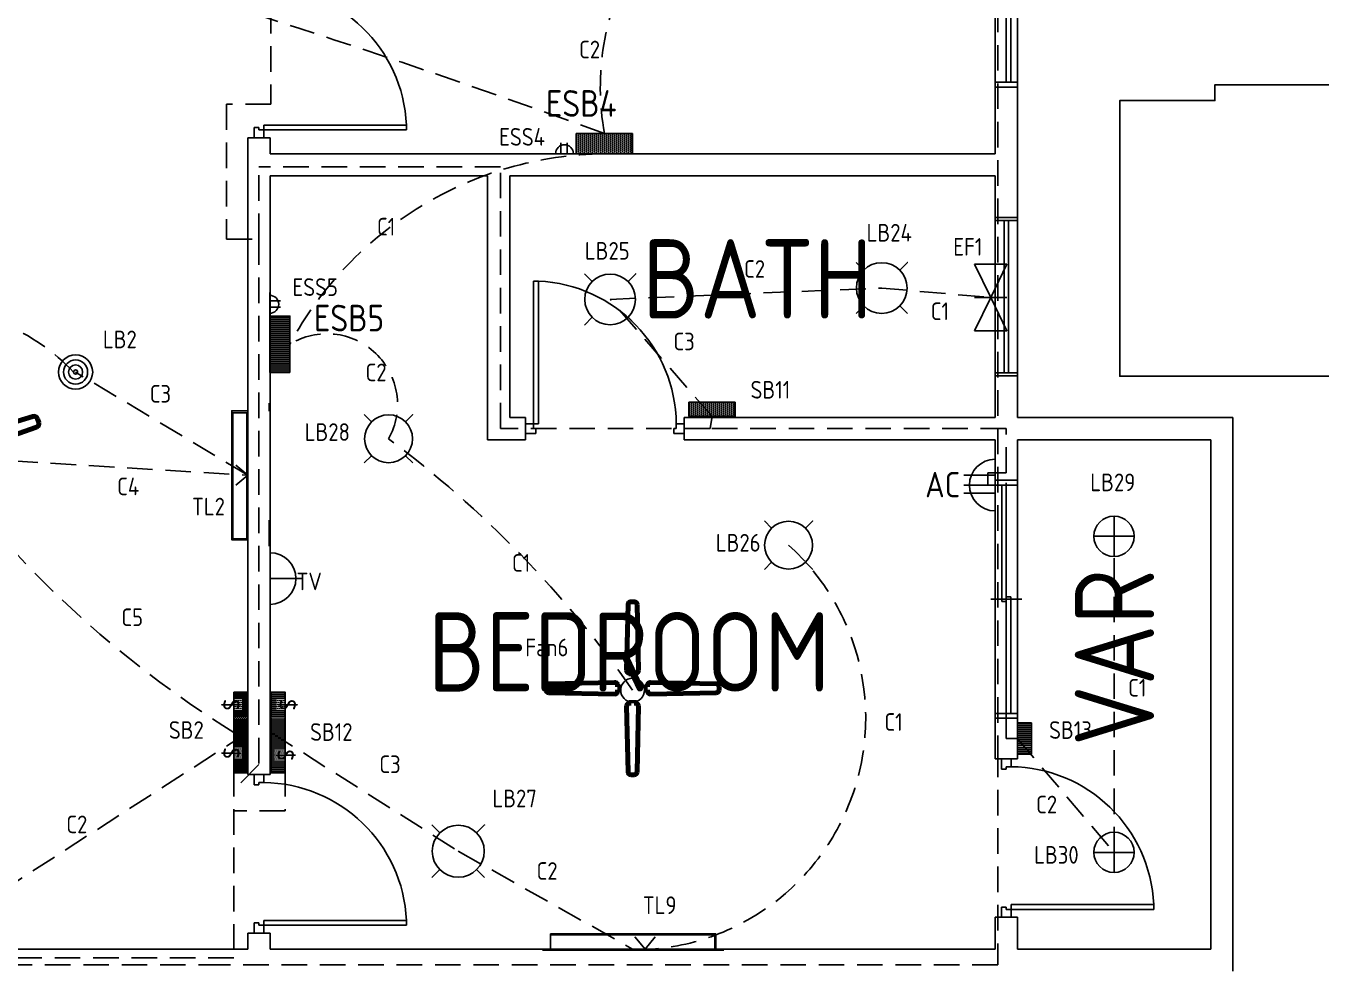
# Model space of a CAD drawing. Header units: inches. Extents: x 33646 to 69385, y 30083 to 61001.
# Drawn here: x 35737.9 to 36059.4, y 31025.2 to 31258.7 of the extents above; entities that cross this region are included whole.
import ezdxf
from ezdxf.enums import TextEntityAlignment as Align

# ---------------------------------------------------------------- set-up
doc = ezdxf.new("R2010")
doc.units = ezdxf.units.IN
doc.header["$MEASUREMENT"] = 0
doc.linetypes.add('HIDDEN', pattern=[9.524999999999999, 6.35, -3.175])
doc.layers.add('All Text', color=7, linetype='Continuous', plot=False)
for name, color, linetype in [('Conduit', 4, 'Continuous'), ('EDB', 1, 'Continuous'), ('Electrical Layout', 130, 'Continuous'), ('TILING', 8, 'Continuous'), ('WALL', 7, 'Continuous'), ('WINDOW', 111, 'Continuous')]:
    doc.layers.add(name, color=color, linetype=linetype)
doc.styles.add('YQ_DIM', font='SUPEROS.SHX', dxfattribs={"width": 0.8, "bigfont": 'HZDX.SHX'})

# ---------------------------------------------------------------- blocks, each defined once
blk = doc.blocks.new('WD_00_X2')
for p, q in [((-4.101591878165048e-18, 0.6999999999999998), (3.063252069464661e-17, -0.7)), ((-0.5, 0.5), (0.5, 0.5)), ((-0.48, 0.5), (-0.48, -0.5)), ((0.48, 0.5), (0.4799999999999996, -0.5)), ((0.009999999999999919, 0.1999999999999998), (-0.48, 0.1999999999999998)), ((0.009999999999999917, 0.1999999999999998), (0.009999999999999919, -1.942890293094024e-16)), ((0.4799999999999998, -1.942890293094024e-16), (-0.4799999999999999, -1.942890293094024e-16)), ((-0.01000000000000008, -1.942890293094024e-16), (-0.01000000000000008, -0.2000000000000001)), ((0.4799999999999998, -0.2000000000000002), (-0.01000000000000008, -0.2000000000000002)), ((-0.5, -0.5), (0.4999999999999997, -0.5))]:
    blk.add_line(p, q)
blk = doc.blocks.new('WD_00_X1')
for p, q in [((-0.5, 0.5), (0.5, 0.5)), ((-0.48, 0.5), (-0.48, -0.5)), ((0.48, 0.4999999999999998), (0.4799999999999996, -0.5000000000000002)), ((0.4799999999999999, 0.09999999999999981), (-0.48, 0.1)), ((0.4799999999999998, -0.1000000000000002), (-0.4799999999999999, -0.1)), ((-0.4999999999999999, -0.5), (0.5, -0.5))]:
    blk.add_line(p, q)
blk = doc.blocks.new('DR_D01')
for p, q in [((-0.45, 0.9299999999999964), (-0.4199999999999999, 0.9299999999999964)), ((-0.45, 0.02999999999999636), (-0.45, 0.9299999999999964)), ((-0.4199999999999999, 0.02999999999999637), (-0.4199999999999999, 0.9299999999999964)), ((-0.4999999999999964, 0.02999999999999636), (-0.4199999999999999, 0.02999999999999637)), ((-0.4999999999999964, 0.02999999999999636), (-0.4999999999999964, -0.02999999999999636)), ((-0.45, 0.02999999999999636), (-0.45, 3.469446951953614e-18)), ((-0.45, 3.469446951953614e-18), (-0.435, 3.469446951953614e-18)), ((-0.435, 3.469446951953614e-18), (-0.435, -0.02999999999999636)), ((0.4350000000000001, 3.469446951953614e-18), (0.4350000000000002, -0.02999999999999636)), ((0.4500000000000001, 3.469446951953614e-18), (0.4350000000000001, 3.469446951953614e-18)), ((0.4500000000000001, 0.02999999999999636), (0.4500000000000001, 3.469446951953614e-18)), ((0.4999999999999964, 0.02999999999999636), (0.45, 0.02999999999999636)), ((0.4999999999999964, -0.02999999999999636), (0.4999999999999964, 0.02999999999999636)), ((-0.435, -0.02999999999999636), (-0.4999999999999964, -0.02999999999999636)), ((0.4350000000000002, -0.02999999999999636), (0.4999999999999964, -0.02999999999999636))]:
    blk.add_line(p, q)
blk.add_arc((-0.4602388636345857, 0.02060243181989824), 0.9102873739421409, 0.5915171128877542, 87.46643902495387)
blk = doc.blocks.new('*U159')
at = {"layer": 'Electrical Layout', "lineweight": 211}
for p, q in [((-1.827550083108904, -9.67852295189026), (-1.404235146513704, 10.64059400457184)), ((-0.4808392892053033, 11.54495281617165), (0.4808392892053033, 11.54495281617165)), ((1.827550083108904, -9.67852295189026), (1.404235146513704, 10.64059400457184)), ((-0.4617981126468659, -10.62135659087792), (-0.9041542258005038, -10.62135659087792)), ((-0.4617981126468659, -11.54495281617165), (-0.4617981126468659, -10.62135659087792)), ((0.4617981126468659, -11.54495281617165), (0.4617981126468659, -10.62135659087792)), ((0.4617981126468659, -10.62135659087792), (0.9041542258005038, -10.62135659087792))]:
    blk.add_line(p, q, dxfattribs=at)
for centre, start, end in [((-0.4808392892053033, 10.62135659087792), 90, 178.806510576018), ((0.4808392892053033, 10.62135659087792), 1.193489423982035, 90), ((-0.9041542258005038, -9.697760365584186), 178.806510576018, 270), ((0.9041542258005038, -9.697760365584186), 270, 1.193489423982035)]:
    blk.add_arc(centre, 0.9235962252937319, start, end, dxfattribs=at)
blk = doc.blocks.new('*U160')
at = {"layer": 'Conduit', "color": 0, "linetype": 'ByBlock', "lineweight": -2, "transparency": 16777216}
blk.add_blockref('*U159', (33162.16444504634, 27724.17730793452), dxfattribs=at)
for p, rotation in [((33147.67097360623, 27713.64718455485), 72), ((33176.65791648644, 27713.64718455485), 288), ((33153.20698708137, 27696.60908702082), 144), ((33171.1219030113, 27696.60908702082), 216)]:
    blk.add_blockref('*U159', p, dxfattribs=dict(at, rotation=rotation))
blk = doc.blocks.new('*U163')
at = {"layer": 'Electrical Layout', "lineweight": 211}
for p, q in [((-1.466181797982303, -7.764752558395321), (-1.126570500548475, 8.536589718342173)), ((-0.385761145537675, 9.262126293600847), (0.385761145537675, 9.262126293600847)), ((1.466181797982303, -7.764752558395321), (1.126570500548475, 8.536589718342173)), ((-0.3704850517440339, -8.52115619011278), (-0.7253724429715032, -8.52115619011278)), ((-0.3704850517440339, -9.262126293600847), (-0.3704850517440339, -8.52115619011278)), ((0.3704850517440339, -9.262126293600847), (0.3704850517440339, -8.52115619011278)), ((0.3704850517440339, -8.52115619011278), (0.7253724429715032, -8.52115619011278))]:
    blk.add_line(p, q, dxfattribs=at)
for centre, start, end in [((-0.385761145537675, 8.52115619011278), 90, 178.806510576018), ((0.385761145537675, 8.52115619011278), 1.193489423982035, 90), ((-0.7253724429715032, -7.780186086624712), 178.806510576018, 270), ((0.7253724429715032, -7.780186086624712), 270, 1.193489423982035)]:
    blk.add_arc(centre, 0.7409701034880678, start, end, dxfattribs=at)
blk = doc.blocks.new('*U164')
at = {"layer": 'Conduit', "color": 0, "linetype": 'ByBlock', "lineweight": -2, "transparency": 16777216}
blk.add_blockref('*U163', (26604.88614807797, 22242.17246280814), dxfattribs=at)
for p, rotation in [((26592.66014137041, 22229.94645610058), 90), ((26617.11215478552, 22229.94645610058), 270), ((26604.88614807797, 22217.72044939303), 180)]:
    blk.add_blockref('*U163', p, dxfattribs=dict(at, rotation=rotation))

msp = doc.modelspace()

# ---------------------------------------------------------------- hatches: boundary and pattern name
at = {"layer": 'Electrical Layout'}
h = msp.add_hatch(dxfattribs=at)
h.set_pattern_fill('MUDST', color=256)
h.set_pattern_definition([(0, (-1058.105673157937, 1321.476375805945), (0.5, 0.25), [0.25, -0.25, 0, -0.25, 0, -0.25])])
h.paths.add_polyline_path([(35888.48883005989, 31226.97637580594), (35888.48883005989, 31231.97637580594), (35874.48883005989, 31231.97637580594), (35874.48883005989, 31226.97637580594)])
h = msp.add_hatch(dxfattribs=at)
h.set_pattern_fill('MUDST', color=256, angle=90)
h.set_pattern_definition([(90, (65011.97565073273, -4901.838495385844), (-0.25, 0.5), [0.25, -0.25, 0, -0.25, 0, -0.25])])
h.paths.add_polyline_path([(35798.40750616921, 31172.66150461415), (35803.40750616921, 31172.66150461415), (35803.40750616921, 31186.66150461415), (35798.40750616921, 31186.66150461415)])
h = msp.add_hatch(dxfattribs=at)
h.set_pattern_fill('MUDST', color=256, angle=-1.272221872585407e-14)
h.set_pattern_definition([(360, (-1083.572464376579, 1256.249595337518), (0.5, 0.2499999999999999), [0.25, -0.25, 0, -0.25, 0, -0.25])])
h.paths.add_polyline_path([(35913.95562127853, 31165.2495953375), (35913.95562127853, 31161.7495953375), (35902.45562127853, 31161.7495953375), (35902.45562127853, 31165.2495953375)])
h = msp.add_hatch(dxfattribs=at)
h.set_pattern_fill('MUDST', color=256, angle=-90.00000000000001)
h.set_pattern_definition([(270, (5206.406145380075, 67167.74959533749), (0.2499999999999999, -0.5), [0.25, -0.25, 0, -0.25, 0, -0.25])])
h.paths.add_polyline_path([(35789.47701152189, 31093.2495953375), (35792.97701152189, 31093.2495953375), (35792.97701152189, 31073.2495953375), (35789.47701152189, 31073.2495953375)])
h = msp.add_hatch(dxfattribs=at)
h.set_pattern_fill('MUDST', color=256, angle=-90.00000000000001)
h.set_pattern_definition([(270, (5197.177535623428, 67167.74959533749), (0.2499999999999999, -0.5), [0.25, -0.25, 0, -0.25, 0, -0.25])])
h.paths.add_polyline_path([(35798.70562127853, 31093.2495953375), (35802.20562127853, 31093.2495953375), (35802.20562127853, 31073.2495953375), (35798.70562127853, 31073.2495953375)])
h = msp.add_hatch(dxfattribs=at)
h.set_pattern_fill('MUDST', color=256, angle=-90.00000000000001)
h.set_pattern_definition([(270, (5011.882523332813, 67160.13090551176), (0.2499999999999998, -0.5), [0.25, -0.25, 0, -0.25, 0, -0.25])])
h.paths.add_polyline_path([(35987.50063356916, 31077.88090551179), (35984.00063356916, 31077.88090551179), (35984.00063356916, 31085.63090551179), (35987.50063356916, 31085.63090551179)])

# ---------------------------------------------------------------- linework, layer by layer
at = {"layer": 'Conduit', "linetype": 'HIDDEN'}
for p, q in [((35979.13842884473, 31463.49999999999), (35979.13842884473, 31078.49999999999)), ((35798.70562127853, 31282.2495953375), (35798.70562127853, 31239.2495953375)), ((35798.70562127853, 31239.2495953375), (35787.70562127853, 31239.2495953375)), ((35787.70562127853, 31239.2495953375), (35787.70562127853, 31205.7495953375)), ((35795.70562127853, 31205.7495953375), (35795.70562127853, 31223.7495953375)), ((35795.70562127853, 31223.7495953375), (35797.20562127853, 31223.7495953375)), ((35855.70562127853, 31223.7495953375), (35797.20562127853, 31223.7495953375)), ((35855.70562127853, 31158.7495953375), (35855.70562127853, 31223.7495953375)), ((35787.70562127853, 31205.7495953375), (35795.70562127853, 31205.7495953375)), ((35795.70562127853, 31205.7495953375), (35795.70562127853, 31075.2495953375)), ((35882.90624643978, 31190.79200320353), (35950.34166024785, 31193.61355636819)), ((35950.34166024785, 31193.61355636819), (35977.38646034077, 31191.2495953375)), ((35908.20562127853, 31161.7495953375), (35882.90624643978, 31190.79200320353)), ((35792.97701152189, 31147.11811023621), (35750.20562127853, 31172.7495953375)), ((35907.70562127853, 31158.7495953375), (35908.20562127853, 31161.7495953375)), ((35907.70562127853, 31158.7495953375), (35855.70562127853, 31158.7495953375)), ((35981.20562127853, 31158.7495953375), (35907.70562127853, 31158.7495953375)), ((35981.20562127853, 31147.7495953375), (35981.20562127853, 31158.7495953375)), ((35715.46520049829, 31151.84251968504), (35792.97701152189, 31147.11811023621)), ((35789.9770180878, 31149.66150623385), (35792.9770180878, 31147.16150623385)), ((35792.9770180878, 31147.16150623385), (35789.9770180878, 31144.66150623385)), ((35798.4888225455, 31147.11811023621), (35798.48882254551, 31121.46639407054)), ((35981.20562127853, 31147.7495953375), (35976.70562127853, 31147.7495953375)), ((35976.70562127853, 31147.7495953375), (35976.70562127853, 31144.6771653543)), ((35981.20562127853, 31081.75590551179), (35981.20562127853, 31147.7495953375)), ((36008.00063356917, 31053.46456692911), (36008.00063356917, 31131.95275590548)), ((35792.97701152189, 31083.2495953375), (35715.34020049828, 31033.21456692913)), ((35789.47701152223, 31083.24959533714), (35789.47701152223, 31027.2495953375)), ((35798.70562127853, 31083.2495953375), (35845.20562127853, 31053.7495953375)), ((35802.20562127853, 31083.2495953375), (35802.20562127853, 31063.7495953375)), ((35984.00063356916, 31081.75590551179), (35981.20562127853, 31081.75590551179)), ((35984.00063356916, 31081.75590551179), (36008.00063356917, 31053.46456692911)), ((35979.13842884473, 31078.49999999999), (35979.13842884473, 31028.49999999999)), ((35795.70562127853, 31075.2495953375), (35789.47701152223, 31069.0209855812)), ((35802.20562127853, 31063.7495953375), (35789.47701152223, 31063.7495953375)), ((35845.20562127853, 31053.7495953375), (35888.48882254553, 31029.46456692912)), ((35891.58111987677, 31029.46456603859), (35889.08111987677, 31032.46456603859)), ((35894.08111987677, 31032.46456603859), (35891.58111987677, 31029.46456603859)), ((35979.13842884473, 31025.49999999999), (35979.13842884473, 31028.49999999999)), ((35789.47701152223, 31027.2495953375), (35656.13842884473, 31027.2495953375)), ((35787.05772018348, 31025.49999999999), (35658.55772018348, 31025.49999999999)), ((35979.13842884473, 31025.49999999999), (35787.05772018348, 31025.49999999999))]:
    msp.add_line(p, q, dxfattribs=at)
at = {"layer": 'Conduit'}
for p, q in [((35945.8890286689, 31198.06618794713), (35943.97769921718, 31199.97751739886)), ((35878.45361486082, 31195.24463478248), (35876.5422854091, 31197.15596423422)), ((35945.8890286689, 31189.16092478923), (35943.97769921718, 31187.2495953375)), ((35954.79429182679, 31189.16092478923), (35956.70562127853, 31187.2495953375)), ((35878.45361486082, 31186.33937162459), (35876.5422854091, 31184.42804217286)), ((35887.35887801872, 31186.33937162459), (35889.27020747046, 31184.42804217286)), ((35823.69183682717, 31160.37717363728), (35821.88669234498, 31162.18231811947)), ((35823.69183682717, 31151.96664732149), (35821.88669234498, 31150.1615028393)), ((35832.10236314296, 31151.96664732149), (35833.90750762515, 31150.1615028393)), ((35923.00035812063, 31133.9548584954), (35921.19521363844, 31135.76000297759)), ((36008.00063356917, 31126.95275590548), (36008.00063356917, 31136.95275590548)), ((36008.00063356917, 31126.95275590548), (36008.00063356917, 31136.95275590548)), ((36008.00063356917, 31126.95275590548), (36008.00063356917, 31136.95275590548)), ((36003.00063356917, 31131.95275590548), (36013.00063356917, 31131.95275590548)), ((36003.00063356917, 31131.95275590548), (36013.00063356917, 31131.95275590548)), ((36003.00063356917, 31131.95275590548), (36013.00063356917, 31131.95275590548)), ((35923.00035812063, 31125.5443321796), (35921.19521363844, 31123.73918769741)), ((35931.41088443642, 31125.5443321796), (35933.21602891861, 31123.73918769741)), ((35840.64437296808, 31058.31084364795), (35838.68641887333, 31060.26879774271)), ((36008.00063356917, 31058.46456692911), (36008.00063356917, 31048.46456692911)), ((36008.00063356917, 31058.46456692911), (36008.00063356917, 31048.46456692911)), ((36008.00063356917, 31058.46456692911), (36008.00063356917, 31048.46456692911)), ((36003.00063356917, 31053.46456692911), (36013.00063356917, 31053.46456692911)), ((36003.00063356917, 31053.46456692911), (36013.00063356917, 31053.46456692911)), ((36003.00063356917, 31053.46456692911), (36013.00063356917, 31053.46456692911)), ((35840.64437296808, 31049.18834702705), (35838.68641887333, 31047.23039293231)), ((35849.76686958898, 31049.18834702705), (35851.72482368373, 31047.23039293231))]:
    msp.add_line(p, q, dxfattribs=at)
for points in [[(35954.79429182679, 31198.06618794713), (35956.70562127853, 31199.97751739886)], [(35887.35887801872, 31195.24463478248), (35889.27020747046, 31197.15596423422)], [(35832.10236314296, 31160.37717363728), (35833.90750762515, 31162.18231811947)], [(35931.41088443642, 31133.9548584954), (35933.21602891861, 31135.76000297759)], [(35849.76686958898, 31058.31084364795), (35851.72482368373, 31060.26879774271)]]:
    msp.add_lwpolyline(points, close=True, dxfattribs=at)
for centre, radius in [((35950.34166024785, 31193.61355636819), 6.296971967198096), ((35882.90624643978, 31190.79200320353), 6.296971967198096), ((35750.20562127853, 31172.7495953375), 4.242640687119285), ((35750.20562127853, 31172.7495953375), 3.000000000002921), ((35750.20562127853, 31172.7495953375), 1.757359312886558), ((35750.20562127853, 31172.7495953375), 0.5147186257701941), ((35827.89709998506, 31156.17191047939), 5.947140191242646), ((35927.20562127853, 31129.7495953375), 5.947140191242646), ((36008.00063356917, 31131.95275590548), 5), ((36008.00063356917, 31131.95275590548), 5), ((36008.00063356917, 31131.95275590548), 5), ((35888.48882254568, 31093.74959533728), 2.963880413952271), ((35845.20562127853, 31053.7495953375), 6.450579221989988), ((36008.00063356917, 31053.46456692911), 5), ((36008.00063356917, 31053.46456692911), 5), ((36008.00063356917, 31053.46456692911), 5)]:
    msp.add_circle(centre, radius, dxfattribs=at)
at = {"layer": 'Conduit', "linetype": 'HIDDEN'}
for centre, radius, start, end in [((35712.52991254696, 31137.53945305024), 51.19270754251163, 43.45589973109536, 137.3325910939633), ((35929.55015484832, 31308.61446906366), 265.3484723736348, 216.2148889595808, 238.1374213029829), ((35888.71775522482, 31086.84919016396), 57.63471694580453, 269.89667847014, 48.10330457622311)]:
    msp.add_arc(centre, radius, start, end, dxfattribs=at)
at = {"layer": 'EDB', "linetype": 'HIDDEN'}
for centre, radius, start, end in [((35129.26507707856, 29173.31697770883), 2191.784453800806, 69.92795162285256, 77.35929196995414), ((35946.30337039875, 31243.49495068159), 65.83010106708737, 151.4306332578486, 190.0771616663845), ((35882.59348812043, 31137.06916175525), 89.91400006555547, 90.70393750629867, 151.7252005119567), ((35812.59139270254, 31164.72548800716), 17.53363521752924, 330.8014066877029, 121.5866065050237), ((35665.90772506567, 30938.31446050806), 271.4819074906946, 34.92776571398167, 53.36710388483759)]:
    msp.add_arc(centre, radius, start, end, dxfattribs=at)
at = {"layer": 'Electrical Layout'}
for p, q in [((35870.70647376699, 31226.97637591583), (35870.70647376699, 31229.66368931306)), ((35872.26684928796, 31226.97637591583), (35872.26684928796, 31229.66368931306)), ((35869.35137334054, 31226.97637591583), (35868.657873109, 31226.97637591583)), ((35873.79532477229, 31226.97637591583), (35869.35137334054, 31226.97637591583)), ((35870.87984882487, 31226.97637591583), (35870.70647376699, 31226.97637591583)), ((35873.79532477229, 31226.97637591583), (35874.48882500383, 31226.97637591583)), ((35798.40750627909, 31191.7989613335), (35798.40750627909, 31192.49246156505)), ((35798.40750627909, 31187.35500990175), (35798.40750627909, 31191.7989613335)), ((35798.40750627909, 31190.27048584917), (35798.40750627909, 31190.44386090706)), ((35798.40750627909, 31190.44386090706), (35801.09481967633, 31190.44386090706)), ((35798.40750627909, 31188.88348538608), (35801.09481967633, 31188.88348538608)), ((35973.38646034077, 31191.2495953375), (35981.38646034077, 31191.2495953375)), ((35798.40750627909, 31187.35500990175), (35798.40750627909, 31186.66150967021)), ((35792.97701152189, 31158.11811023621), (35792.97701152189, 31164.61811023621)), ((35798.2388225455, 31162.99311023621), (35798.2388225455, 31164.99311023621)), ((35798.4888225455, 31153.5261130452), (35798.4888225455, 31155.5261130452)), ((35798.4888225455, 31153.5261130452), (35798.4888225455, 31140.71010742722)), ((35978.48882254551, 31151.08516816329), (35978.48882254551, 31153.08516816329)), ((35978.48882254551, 31138.26916254532), (35978.48882254551, 31151.08516816329)), ((35978.48882254551, 31147.1771653543), (35970.73882254551, 31147.1771653543)), ((35978.48882254551, 31146.6771653543), (35978.48882254551, 31147.1771653543)), ((35798.4888225455, 31145.11811023621), (35798.4888225455, 31144.61811023621)), ((35978.48882254551, 31144.6771653543), (35970.73882254551, 31144.6771653543)), ((35798.4888225455, 31140.71010742722), (35798.4888225455, 31138.71010742722)), ((35978.48882254551, 31142.6771653543), (35970.73882254551, 31142.6771653543)), ((35978.48882254551, 31138.26916254532), (35978.48882254551, 31136.26916254532)), ((35798.2388225455, 31135.99311023621), (35798.2388225455, 31129.49311023621)), ((35792.97701152189, 31131.11811023621), (35792.97701152189, 31129.11811023621)), ((35798.48882254551, 31127.87439687952), (35798.48882254551, 31129.87439687952)), ((35798.48882254551, 31127.87439687952), (35798.48882254551, 31115.05839126155)), ((35798.48882254551, 31121.46639407054), (35806.73882254551, 31121.46639407054)), ((35798.48882254551, 31119.46639407054), (35798.48882254551, 31118.96639407054)), ((35798.48882254551, 31115.05839126155), (35798.48882254551, 31113.05839126155)), ((35882.11382254553, 31029.21456692912), (35875.61382254553, 31029.21456692912)), ((35909.11382254553, 31029.21456692912), (35911.11382254553, 31029.21456692912))]:
    msp.add_line(p, q, dxfattribs=at)
at = {"layer": 'Electrical Layout', "linetype": 'HIDDEN'}
msp.add_line((35868.11382254553, 31029.21456692912), (35866.11382254553, 31029.21456692912), dxfattribs=at)
at = {"layer": 'Electrical Layout', "color": 1}
for points in [[(35888.48883005989, 31231.97637580594), (35874.48883005989, 31231.97637580594), (35874.48883005989, 31226.97637580594), (35888.48883005989, 31226.97637580594)], [(35803.40750616921, 31172.66150461415), (35803.40750616921, 31186.66150461415), (35798.40750616921, 31186.66150461415), (35798.40750616921, 31172.66150461415)]]:
    msp.add_lwpolyline(points, close=True, dxfattribs=at)
at = {"layer": 'Electrical Layout'}
for points in [[(35973.38646034077, 31199.4995953375), (35981.38646034077, 31199.4995953375), (35977.38646034077, 31191.2495953375)], [(35973.38646034077, 31182.9995953375), (35981.38646034077, 31182.9995953375), (35977.38646034077, 31191.2495953375)], [(35792.97701152189, 31131.11811023621), (35792.97701152189, 31163.11811023621), (35788.97701152189, 31163.11811023621), (35788.97701152189, 31131.11811023621)], [(35913.95562127853, 31165.2495953375), (35902.45562127853, 31165.2495953375), (35902.45562127853, 31161.7495953375), (35913.95562127853, 31161.7495953375)], [(35792.72701152189, 31131.36811023621), (35792.72701152189, 31162.61811023621), (35789.22701152189, 31162.61811023621), (35789.22701152189, 31131.36811023621)], [(35789.47701152189, 31093.2495953375), (35789.47701152189, 31073.2495953375), (35792.97701152189, 31073.2495953375), (35792.97701152189, 31093.2495953375)], [(35798.70562127853, 31093.2495953375), (35798.70562127853, 31073.2495953375), (35802.20562127853, 31073.2495953375), (35802.20562127853, 31093.2495953375)], [(35984.00063356916, 31085.63090551179), (35984.00063356916, 31077.88090551179), (35987.50063356916, 31077.88090551179), (35987.50063356916, 31085.63090551179)], [(35909.11382254553, 31029.21456692912), (35868.11382254553, 31029.21456692912), (35868.11382254553, 31033.21456692912), (35909.11382254553, 31033.21456692912)], [(35908.86382254553, 31029.46456692912), (35868.11382254553, 31029.46456692912), (35868.11382254553, 31032.96456692912), (35908.86382254553, 31032.96456692912)]]:
    msp.add_lwpolyline(points, close=True, dxfattribs=at)
for centre, radius, start, end in [((35871.57334905642, 31226.97637591583), 2.221975715879846, 0, 180), ((35798.40750627909, 31189.57698561763), 2.221975715879846, 270, 90), ((35978.48882254551, 31144.6771653543), 6.408002808988148, 90, 270), ((35798.48882254551, 31121.46639407054), 6.408002808988148, 270, 90)]:
    msp.add_arc(centre, radius, start, end, dxfattribs=at)
at = {"layer": 'TILING'}
msp.add_lwpolyline([(36189.41243464914, 31244.08367871361), (36033.03448189324, 31244.08367871361), (36033.03448189324, 31240.1466708396), (36009.41243464914, 31240.1466708396), (36009.41243464914, 31171.70572595774), (36189.41243464914, 31171.70572595774)], close=True, dxfattribs=at)
at = {"layer": 'WALL'}
for p, q in [((35978.48882254549, 31226.97637795272), (35978.48882254549, 31243.4803149606)), ((35978.48882254549, 31243.4803149606), (35984.00063356916, 31243.4803149606)), ((35984.00063356916, 31211.14960629918), (35984.00063356916, 31243.4803149606)), ((35792.97701152189, 31072.7716535433), (35792.97701152188, 31230.91338582677)), ((35798.48882254549, 31230.91338582677), (35792.97701152189, 31230.91338582677)), ((35798.48882254549, 31226.97637795276), (35798.48882254549, 31230.91338582677)), ((35978.48882254549, 31226.97637795272), (35798.4888225455, 31226.97637795276)), ((35798.48882254551, 31072.7716535433), (35798.4888225455, 31221.46456692912)), ((35852.48882254549, 31221.46456692912), (35798.4888225455, 31221.46456692912)), ((35852.48882254549, 31155.9527559055), (35852.48882254549, 31221.46456692911)), ((35858.00063356911, 31161.46456692913), (35858.00063356911, 31221.46456692911)), ((35978.48882254549, 31221.46456692911), (35858.00063356911, 31221.46456692912)), ((35978.48882254546, 31211.14960629918), (35978.48882254546, 31221.46456692911)), ((35978.48882254546, 31211.14960629918), (35984.00063356916, 31211.14960629918)), ((35978.48882254549, 31161.46456692911), (35978.48882254549, 31171.77952755903)), ((35978.48882254548, 31171.77952755903), (35984.00063356916, 31171.77952755903)), ((35984.00063356915, 31161.46456692911), (35984.00063356915, 31171.77952755903)), ((35861.93764144312, 31161.46456692912), (35858.00063356911, 31161.46456692912)), ((35861.93764144312, 31161.46456692912), (35861.93764144312, 31155.9527559055)), ((35901.30772018328, 31161.46456692912), (35901.30772018328, 31155.9527559055)), ((35978.48882254549, 31161.46456692911), (35901.30772018328, 31161.46456692912)), ((36037.51244459278, 31161.46456692911), (35984.00063356915, 31161.46456692911)), ((36037.51244459279, 31023.95275590548), (36037.51244459278, 31161.46456692911)), ((35861.93764144312, 31155.9527559055), (35852.48882254549, 31155.95275590551)), ((35978.48882254549, 31155.95275590548), (35901.30772018328, 31155.9527559055)), ((35978.4888225455, 31145.85826771651), (35978.48882254549, 31155.95275590548)), ((35984.00063356915, 31145.85826771651), (35984.00063356915, 31155.95275590548)), ((36032.00063356911, 31155.95275590548), (35984.00063356915, 31155.95275590548)), ((36032.00063356917, 31029.4645669291), (36032.00063356911, 31155.95275590548)), ((35978.4888225455, 31145.85826771651), (35984.00063356915, 31145.85826771651)), ((35978.48882254552, 31076.70866141729), (35978.48882254551, 31086.80314960627)), ((35978.48882254551, 31086.80314960627), (35984.00063356916, 31086.80314960627)), ((35984.00063356916, 31076.7086614173), (35984.00063356916, 31086.80314960627)), ((35984.00063356916, 31076.7086614173), (35978.48882254552, 31076.70866141729)), ((35798.48882254551, 31072.7716535433), (35792.97701152189, 31072.7716535433)), ((35978.48882254554, 31029.46456692911), (35978.48882254554, 31037.33858267714)), ((35984.00063356917, 31037.33858267714), (35978.48882254554, 31037.33858267714)), ((35984.00063356917, 31029.46456692911), (35984.00063356917, 31037.33858267714)), ((35792.97701152189, 31029.46456692913), (35792.97701152189, 31033.40157480314)), ((35798.48882254551, 31033.40157480314), (35792.97701152189, 31033.40157480314)), ((35798.48882254551, 31029.46456692912), (35798.48882254551, 31033.40157480314)), ((35792.97701152189, 31029.46456692912), (35637.95338947466, 31029.46456692913)), ((35978.48882254554, 31029.46456692911), (35798.48882254551, 31029.46456692913)), ((36032.00063356917, 31029.4645669291), (35984.00063356917, 31029.46456692911))]:
    msp.add_line(p, q, dxfattribs=at)

# ---------------------------------------------------------------- block references
at = {"layer": 'Conduit', "extrusion": (0, 0, -1), "zscale": -1}
for name, p in [('*U160', (-68877.61556955457, 3443.451543312976)), ('*U164', (-62493.36281145801, 8864.27564516748))]:
    msp.add_blockref(name, p, dxfattribs=at)
at = {"layer": 'WINDOW'}
for name, p, xscale, yscale, zscale, rotation in [('WD_00_X2', (35981.24472805733, 31274.97637795273), -62.99212598425197, 5.511811023650807, 62.99212598425197, 89.99999999999336), ('DR_D01', (35795.73291703369, 31250.59842519685), -39.37007874015751, 39.37007874015751, 39.37007874015751, 270), ('WD_00_X1', (35981.24472805731, 31191.46456692911), -39.37007874015751, 5.511811023694463, 39.37007874015751, 90.00000000001054), ('DR_D01', (35881.62268081321, 31158.70866141731), -39.3700787401574, -39.3700787401574, 39.3700787401574, 179.9999999999894), ('WD_00_X2', (35981.24472805733, 31116.33070866139), -59.05511811023621, 5.511811023643531, 59.05511811023621, 270.0000000000142), ('DR_D01', (35981.24472805735, 31057.02362204721), -39.37007874015751, 39.37007874015751, 39.37007874015751, 270.0000000000211), ('DR_D01', (35795.7329170337, 31053.08661417322), -39.37007874015751, 39.37007874015751, 39.37007874015751, 270)]:
    msp.add_blockref(name, p, dxfattribs=dict(at, xscale=xscale, yscale=yscale, zscale=zscale, rotation=rotation))

# ---------------------------------------------------------------- texts
at = {"layer": 'All Text', "style": 'YQ_DIM'}
for s, p in [('BATH', (35919.45736131277, 31195.92048309315)), ('BEDROOM', (35887.62437409434, 31103.28656931813))]:
    msp.add_text(s, height=19.68503937, dxfattribs=at).set_placement(p, align=Align.MIDDLE)
msp.add_text('VAR', height=19.68503937, rotation=90, dxfattribs=at).set_placement((36008.11408072069, 31101.85766238188), align=Align.MIDDLE)
at = {"layer": 'Electrical Layout', "color": 1, "style": 'YQ_DIM'}
for s, height, p in [('C2', 4.37819305212397, (35877.79779328407, 31252.85060203552)), ('ESB4', 6.610169491525469, (35875.76101999562, 31239.46659272927)), ('ESS4', 4.37819305212397, (35861.04814866617, 31231.16150564131)), ('C1', 4.37819305212397, (35827.29779328407, 31208.85060203552)), ('ESS5', 4.37819305212397, (35809.69355361002, 31193.85059943634)), ('ESB5', 6.610169491525469, (35818.10362841684, 31186.16150564131)), ('C2', 4.37819305212397, (35824.79778849235, 31172.66150564131)), ('C1', 4.37819305212397, (35860.79779328407, 31125.35060203552))]:
    msp.add_text(s, height=height, dxfattribs=at).set_placement(p, align=Align.MIDDLE)
at = {"layer": 'Electrical Layout', "color": 4, "style": 'YQ_DIM'}
for s, p in [('LB24', (35952.19719130456, 31207.35059917474)), ('LB25', (35882.19719130456, 31202.85059917474)), ('EF1', (35971.69718856416, 31203.85059917473)), ('C2', (35918.75901248816, 31198.35060309271)), ('C1', (35964.75901248816, 31187.85060309271)), ('LB2', (35761.19719130456, 31180.85059917474)), ('C3', (35901.25901248816, 31180.35060309271)), ('C3', (35771.25901248816, 31167.35060309271)), ('SB11', (35922.69719130456, 31168.35059917474)), ('LB28', (35812.69719130456, 31157.85059917474)), ('LB29', (36007.69719130456, 31145.35059917474)), ('C4', (35763.25901248816, 31144.35060309271)), ('TL2', (35783.19718591655, 31139.35060181806)), ('LB26', (35914.69719130456, 31130.35059917474)), ('C5', (35764.25901248816, 31111.85060309271)), ('Fan6', (35867.19719130456, 31104.35059917474)), ('C1', (36013.75901248816, 31094.35060309271)), ('SB2', (35777.69718591655, 31083.85060181806)), ('C1', (35953.25901248816, 31085.85060309271)), ('SB13', (35997.19719130456, 31083.85059917474)), ('SB12', (35813.69719130456, 31083.35059917474)), ('C3', (35828.25901248816, 31075.35060309271)), ('LB27', (35859.19719130456, 31066.85059917474)), ('C2', (35991.25901248816, 31065.35060309271)), ('C2', (35750.51011351053, 31060.42117858471)), ('LB30', (35993.69719130456, 31052.85059917474)), ('C2', (35867.25901248816, 31048.85060309271)), ('TL9', (35895.19719130456, 31040.35059917474))]:
    msp.add_text(s, height=4.37819305212397, dxfattribs=at).set_placement(p, align=Align.MIDDLE)
at = {"layer": 'Electrical Layout', "linetype": 'HIDDEN', "style": 'YQ_DIM'}
msp.add_text('AC', height=6.303351878004219, dxfattribs=at).set_placement((35965.46298059142, 31144.79517974978), align=Align.MIDDLE)
at = {"layer": 'Electrical Layout', "style": 'YQ_DIM'}
msp.add_text('TV', height=4.37819305212397, dxfattribs=at).set_placement((35808.20562127853, 31120.7495953375), align=Align.MIDDLE)
at = {"layer": 'Electrical Layout', "linetype": 'HIDDEN', "style": 'YQ_DIM'}
for p in [(35788.87719415379, 31090.11504291497), (35802.87719415379, 31090.11504291497), (35788.87719415379, 31078.11504291497), (35802.37719415379, 31077.61504291497)]:
    msp.add_text('$', height=5.071662430579374, rotation=270, dxfattribs=at).set_placement(p, align=Align.MIDDLE)

doc.saveas('drawing.dxf')
